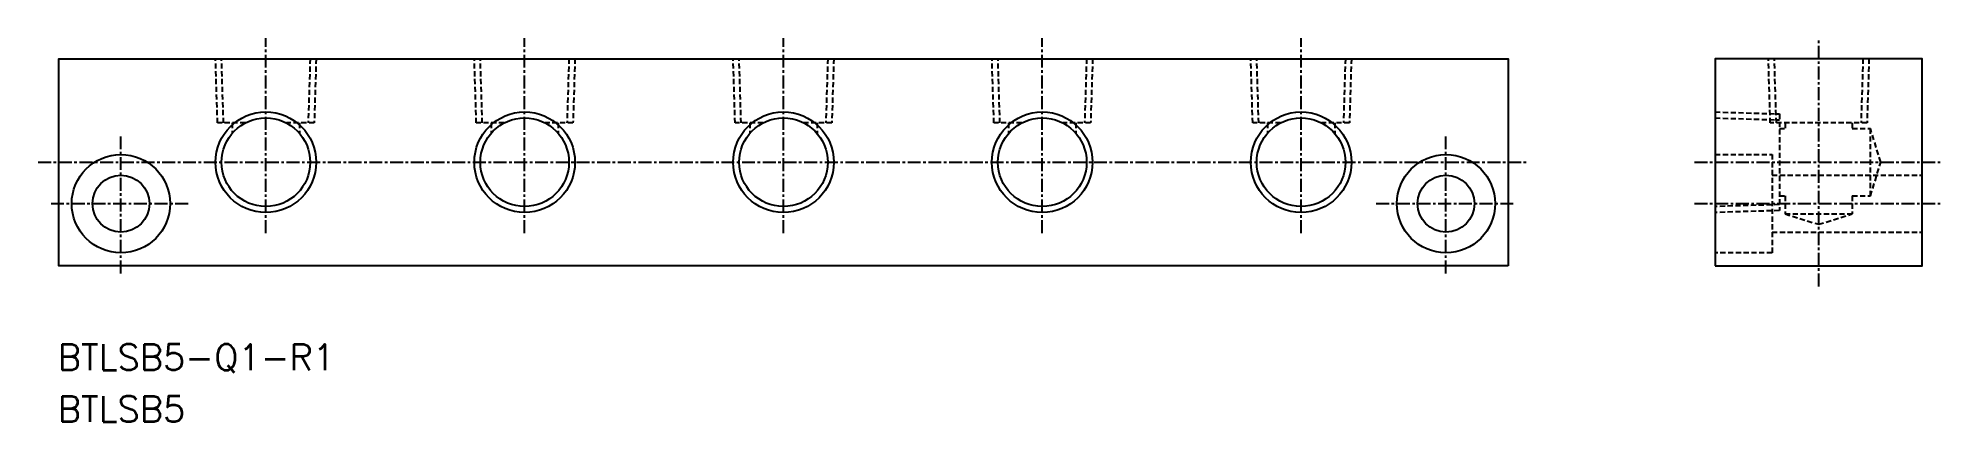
# Model space of a CAD drawing. Extents: x 45 to 229, y 72 to 110.
import ezdxf
from ezdxf.enums import TextEntityAlignment as Align

# ---------------------------------------------------------------- set-up
doc = ezdxf.new("R2010")
doc.units = 0
doc.linetypes.add('CENTER', pattern=[2, 1.25, -0.25, 0.25, -0.25])
doc.linetypes.add('DASHED', pattern=[0.75, 0.5, -0.25])
doc.layers.get('0').update_dxf_attribs({"linetype": 'CONTINUOUS'})
doc.layers.add('CENTER', color=1, linetype='CENTER')
doc.styles.get("Standard").update_dxf_attribs({"font": 'txt.shx', "bigfont": 'extfont.shx'})

msp = doc.modelspace()

# ---------------------------------------------------------------- linework, layer by layer
at = {"color": 3, "linetype": 'DASHED'}
for p, q in [((62.33, 101.3), (62.14, 107.5)), ((62.91, 101.3), (62.72, 107.5)), ((71.28, 107.5), (71.09, 101.3)), ((71.86, 107.5), (71.67, 101.3)), ((87.33, 101.3), (87.14, 107.5)), ((87.91, 101.3), (87.72, 107.5)), ((96.28, 107.5), (96.09, 101.3)), ((96.86, 107.5), (96.67, 101.3)), ((112.33, 101.3), (112.14, 107.5)), ((112.91, 101.3), (112.72, 107.5)), ((121.28, 107.5), (121.09, 101.3)), ((121.86, 107.5), (121.67, 101.3)), ((137.33, 101.3), (137.14, 107.5)), ((137.91, 101.3), (137.72, 107.5)), ((146.28, 107.5), (146.09, 101.3)), ((146.86, 107.5), (146.67, 101.3)), ((162.33, 101.3), (162.14, 107.5)), ((162.91, 101.3), (162.72, 107.5)), ((171.28, 107.5), (171.09, 101.3)), ((171.86, 107.5), (171.67, 101.3)), ((212.33, 101.3), (212.14, 107.5)), ((212.91, 101.3), (212.72, 107.5)), ((221.28, 107.5), (221.09, 101.3)), ((221.86, 107.5), (221.67, 101.3)), ((65.02, 101.3), (62.33, 101.3)), ((63.75, 101.3), (63.75, 100.29)), ((71.67, 101.3), (68.98, 101.3)), ((70.25, 101.3), (70.25, 100.29)), ((90.02, 101.3), (87.33, 101.3)), ((88.75, 101.3), (88.75, 100.29)), ((96.67, 101.3), (93.98, 101.3)), ((95.25, 101.3), (95.25, 100.29)), ((115.02, 101.3), (112.33, 101.3)), ((113.75, 101.3), (113.75, 100.29)), ((121.67, 101.3), (118.98, 101.3)), ((120.25, 101.3), (120.25, 100.29)), ((140.02, 101.3), (137.33, 101.3)), ((138.75, 101.3), (138.75, 100.29)), ((146.67, 101.3), (143.98, 101.3)), ((145.25, 101.3), (145.25, 100.29)), ((165.02, 101.3), (162.33, 101.3)), ((163.75, 101.3), (163.75, 100.29)), ((171.67, 101.3), (168.98, 101.3)), ((170.25, 101.3), (170.25, 100.29)), ((207, 102.36), (213.2, 102.17)), ((207, 101.78), (213.2, 101.59)), ((221.67, 101.3), (212.33, 101.3)), ((213.2, 102.17), (213.2, 92.83)), ((213.75, 101.3), (213.75, 100.75)), ((220.25, 101.3), (220.25, 100.75)), ((213.2, 100.75), (213.75, 100.75)), ((220.25, 100.75), (222, 100.75)), ((222, 94.25), (222, 100.75)), ((223, 97.5), (222, 100.75)), ((207, 98.25), (212.5, 98.25)), ((212.5, 98.25), (212.5, 88.75)), ((212.5, 96.25), (227, 96.25)), ((222, 94.25), (223, 97.5)), ((213.2, 94.25), (213.75, 94.25)), ((213.75, 94.25), (213.75, 92.5)), ((220.25, 94.25), (222, 94.25)), ((220.25, 94.25), (220.25, 92.5)), ((213.2, 93.41), (207, 93.22)), ((213.2, 92.83), (207, 92.64)), ((213.75, 92.5), (217, 91.5)), ((213.75, 92.5), (220.25, 92.5)), ((217, 91.5), (220.25, 92.5)), ((212.5, 90.75), (227, 90.75)), ((212.5, 88.75), (207, 88.75))]:
    msp.add_line(p, q, dxfattribs=at)
at = {"color": 7, "linetype": 'CONTINUOUS'}
for points in [[(187, 87.5), (47, 87.5), (47, 107.5), (187, 107.5)], [(207, 87.5), (227, 87.5), (227, 107.5), (207, 107.5)]]:
    msp.add_lwpolyline(points, close=True, dxfattribs=at)
at = {"color": 3, "linetype": 'CONTINUOUS'}
for centre in [(67, 97.5), (92, 97.5), (117, 97.5), (142, 97.5), (167, 97.5)]:
    msp.add_circle(centre, 4.86, dxfattribs=at)
at = {"color": 7, "linetype": 'CONTINUOUS'}
for centre, radius in [((67, 97.5), 4.28), ((92, 97.5), 4.28), ((117, 97.5), 4.28), ((142, 97.5), 4.28), ((167, 97.5), 4.28), ((53, 93.5), 4.75), ((181, 93.5), 4.75), ((53, 93.5), 2.75), ((181, 93.5), 2.75)]:
    msp.add_circle(centre, radius, dxfattribs=at)
at = {"layer": 'CENTER', "color": 1, "linetype": 'CENTER'}
for p, q in [((67, 90.64), (67, 109.5)), ((92, 90.64), (92, 109.5)), ((117, 90.64), (117, 109.5)), ((142, 90.64), (142, 109.5)), ((167, 90.64), (167, 109.5)), ((217, 85.5), (217, 109.5)), ((53, 86.75), (53, 100.25)), ((181, 86.75), (181, 100.25)), ((45, 97.5), (189, 97.5)), ((205, 97.5), (229, 97.5)), ((46.25, 93.5), (59.75, 93.5)), ((174.25, 93.5), (187.75, 93.5)), ((205, 93.5), (229, 93.5))]:
    msp.add_line(p, q, dxfattribs=at)

# ---------------------------------------------------------------- texts
at = {"color": 7, "linetype": 'CONTINUOUS'}
for s, p in [('BTLSB5-Q1-R1', (46.89, 78.65)), ('BTLSB5', (46.89, 73.65))]:
    msp.add_text(s, height=2.5, dxfattribs=at).set_placement(p, align=Align.MIDDLE_LEFT)

doc.saveas('drawing.dxf')
